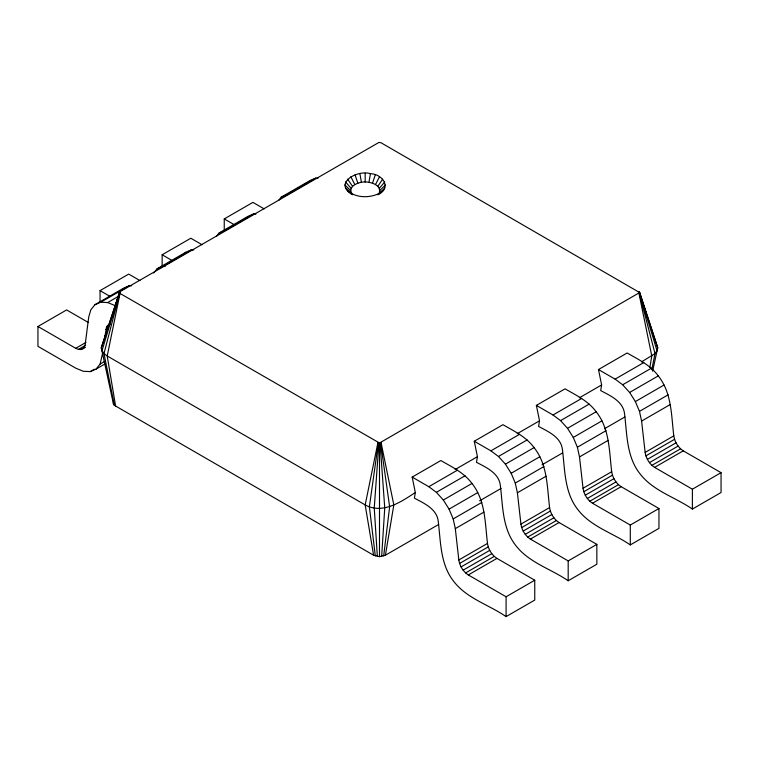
<?xml version="1.0" encoding="UTF-8"?>
<svg xmlns="http://www.w3.org/2000/svg" width="759" height="759" viewBox="0 0 759 759"><rect width="100%" height="100%" fill="white"/><g stroke="black" fill="none" stroke-linecap="round" stroke-linejoin="round"><path stroke-width="1.14" d="M381.663 556.47L384.747 507.951L380.06 442.696L639.619 292.557L381.027 142.749L378.94 142.426L120.017 291.674L101.279 347.717L113.48 404.13L114.315 405.287L373.589 555.218L379.5 556.632L385.411 555.218L438.636 524.488M119.457 292.234L120.017 293.448L378.94 442.696L374.253 507.951L377.337 556.47M383.674 555.986L389.633 506.784L380.582 442.573M102.826 352.271L100.112 364.073L96.004 369.14L90.245 371.597L83.3 371.265L75.739 368.162L37.95 346.341L37.95 326.484L66.612 309.938L88.063 322.319M104.6 338.599L106.535 326.892L108.006 325.089L110.064 324.207M378.418 442.573L369.367 506.784L375.326 555.986M385.411 555.218L393.826 504.925L381.027 442.374M415.325 492.515L414.386 498.141C424.072 503.321 436.947 508.872 438.256 521.442C440.78 541.888 440.211 564.506 453.797 581.489C466.946 598.547 488.9 604.762 506.092 616.621L534.753 600.075L534.753 580.218L496.955 558.396C491.804 555.104 488.407 549.421 487.496 543.416C484.992 522.998 485.532 500.418 471.975 483.464C464.147 472.762 452.022 466.984 440.837 460.552L412.175 477.098L415.325 492.515C401.15 501.879 382.536 514.545 365.174 504.925L107.218 355.99L103.992 353.571L101.972 350.743L101.279 347.717L119.381 292.557M477.43 456.662L476.481 462.288C486.177 467.468 499.043 473.018 500.361 485.589C502.875 506.035 502.306 528.653 515.892 545.636C529.042 562.694 550.996 568.908 568.187 580.768L596.849 564.222L596.849 544.364L559.06 522.543C553.909 519.251 550.503 513.568 549.592 507.562C547.087 487.145 547.637 464.565 534.07 447.611C526.253 436.909 514.118 431.131 502.932 424.698L474.271 441.245L477.43 456.662L455.134 469.527M539.526 420.809L538.586 426.435C548.273 431.615 561.138 437.165 562.457 449.736C564.981 470.182 564.411 492.8 577.997 509.782C591.147 526.841 613.092 533.055 630.293 544.915L658.954 528.368L658.954 508.511L621.156 486.69C616.004 483.398 612.608 477.715 611.697 471.719C609.192 451.292 609.733 428.712 596.166 411.757C588.348 401.056 576.223 395.278 565.038 388.845L536.376 405.391L539.526 420.809L517.23 433.674M601.631 384.955L600.682 390.581C610.369 395.762 623.243 401.312 624.562 413.883C627.076 434.328 626.507 456.946 640.093 473.929C653.243 490.988 675.197 497.202 692.388 509.061L721.05 492.515L721.05 472.658L683.261 450.837C678.11 447.544 674.704 441.861 673.793 435.865C671.288 415.439 671.838 392.858 658.271 375.904C650.454 365.202 638.319 359.424 627.133 352.992L598.471 369.538L601.631 384.955L579.335 397.82M649.875 367.422L651.782 355.99L638.983 293.448M370.411 173.697C357.603 169.428 332.518 183.355 352.527 194.731C345.696 185.462 361.863 180.262 368.95 182.378L370.411 173.697C382.64 173.906 392.299 188.137 377.811 194.731L384.747 188.033M651.791 369.661L655.008 353.571L657.028 350.743L657.721 347.717L639.543 292.234M120.017 293.448L107.218 355.99L115.634 406.293M377.973 442.374L365.174 504.925L373.589 555.218M652.626 371.189L657.721 347.717L639.619 292.557M113.48 401.634L113.48 404.13M379.272 192.701C381.445 186.591 373.893 182.995 368.95 182.378M119.675 293.183L103.992 353.571L114.315 405.287M118.489 297.367L120.017 291.674M101.972 350.743L119.457 292.879M110.966 319.672L119.675 291.93M372.47 183.213L375.307 174.864M375.496 184.56L379.5 176.724M377.811 186.306L382.716 179.152M131.705 285.782L129.391 285.678L123.632 288.135L94.97 304.691L90.862 309.748L88.737 316.996L85.207 344.254L84.448 346.844L82.978 348.656L80.919 349.529L78.443 349.415L75.739 348.305L37.95 326.484M153.641 273.05L157.066 268.838L185.727 252.282L191.486 249.825L193.801 249.929M184.361 253.971L185.727 252.282M216.429 236.353L219.171 232.985L247.832 216.429L253.591 213.972L255.906 214.076M278.525 200.499L281.266 197.131L309.928 180.576L315.687 178.118L318.002 178.223M379.272 188.336L384.747 181.97M379.766 190.518L385.439 184.997M377.897 194.551L382.716 190.851M100.046 302.31L100.046 290.631L128.707 274.084L139.95 280.574M162.151 266.456L162.151 254.777L190.813 238.231L202.046 244.721M224.247 230.603L224.247 218.924L252.908 202.378L264.151 208.867M94.97 304.691L100.729 302.224L129.391 285.678M157.066 268.838L162.834 266.371L191.486 249.825M253.591 213.972L224.93 230.518L219.171 232.985M315.687 178.118L287.025 194.665L281.266 197.131M100.729 302.224L107.674 302.556L118.935 296.057M106.535 326.892L108.584 325.715M105.776 329.482L107.825 328.305M75.739 348.305L85.976 342.394M78.443 349.415L85.606 345.279M80.919 349.529L85.017 347.167M82.978 348.656L85.027 347.47M100.112 364.073L104.211 361.711M90.245 371.597L94.344 369.235M96.004 369.14L105.216 363.817M641.545 361.901L655.008 353.571L639.325 293.183M412.175 477.098L428.807 486.699L457.468 470.153M474.271 441.245L490.902 450.846L519.564 434.3M536.376 405.391L553.007 414.993L581.669 398.447M598.471 369.538L615.103 379.139L643.765 362.593M428.807 486.699L436.368 492.325L465.03 475.779M490.902 450.846L498.464 456.472L527.125 439.926M553.007 414.993L560.569 420.619L589.231 404.073M615.103 379.139L622.665 384.766L651.326 368.219M436.368 492.325L443.313 500.01L471.975 483.464M498.464 456.472L505.409 464.157L534.07 447.611M560.569 420.619L567.514 428.304L596.166 411.757M622.665 384.766L629.609 392.45L658.271 375.904M534.753 580.218L506.092 596.764L468.294 574.942C463.142 571.65 459.745 565.967 458.834 559.971L455.305 528.634L453.18 518.928L449.072 509.128L477.734 492.582M596.849 544.364L568.187 560.91L530.399 539.089C525.247 535.797 521.841 530.114 520.93 524.118L517.401 492.781L515.276 483.075L511.168 473.274L539.829 456.728M658.954 508.511L630.293 525.057L592.494 503.236C587.343 499.944 583.946 494.261 583.035 488.265L579.506 456.927L577.381 447.222L573.273 437.421L601.934 420.875M721.05 472.658L692.388 489.204L654.6 467.383C649.448 464.091 646.042 458.417 645.131 452.411L641.602 421.074L639.476 411.369L635.368 401.568L664.03 385.022M479.584 500.845L501.082 488.435M542.021 464.793L562.495 452.981M604.468 428.75L624.932 416.928M453.18 518.928L481.842 502.382M515.276 483.075L543.937 466.529M577.381 447.222L606.043 430.676M639.476 411.369L668.138 394.822M455.305 528.634L483.967 512.078M517.401 492.781L546.063 476.225M579.506 456.927L608.168 440.372M641.602 421.074L670.263 404.519M458.834 559.971L487.496 543.416M520.93 524.118L549.592 507.562M583.035 488.265L611.697 471.719M645.131 452.411L673.793 435.865M459.593 563.434L488.255 546.888M521.689 527.581L550.351 511.035M583.794 491.728L612.456 475.181M645.89 455.874L674.552 439.328M461.055 566.935L489.716 550.389M523.16 531.082L551.821 514.536M585.255 495.229L613.917 478.682M647.361 459.375L676.022 442.829M463.113 570.189L491.775 553.643M525.219 534.336L553.88 517.79M587.314 498.483L615.976 481.937M649.419 462.629L678.081 446.083M465.599 572.931L494.261 556.385M527.695 537.078L556.356 520.532M589.8 501.225L618.462 484.678M651.896 465.371L680.557 448.825M468.294 574.942L496.955 558.396M530.399 539.089L559.06 522.543M592.494 503.236L621.156 486.69M654.6 467.383L683.261 450.837M379.5 193.27C369.624 198.241 356.351 198.118 347.622 190.851M378.94 442.696L380.06 442.696M162.834 266.371L165.139 266.485M107.674 302.556L115.235 305.659M224.247 218.924L234.465 224.825M162.151 254.777L172.369 260.679M100.046 290.631L110.264 296.532M350.838 193.27L352.442 194.551M345.592 188.033L351.066 192.701M344.899 184.997L350.573 190.518M345.592 181.97L351.066 188.336M347.622 179.152L352.527 186.306M629.609 392.45L635.368 401.568M567.514 428.304L573.273 437.421M505.409 464.157L511.168 473.274M443.313 500.01L449.072 509.128M350.838 176.724L354.851 184.56M355.032 174.864L357.868 183.213M639.325 291.93L648.034 319.672M639.543 292.879L657.028 350.743M638.983 291.674L640.511 297.367M359.927 173.697L361.388 182.378M692.388 489.204L692.388 509.061M630.293 525.057L630.293 544.915M568.187 560.91L568.187 580.768M506.092 596.764L506.092 616.621M379.5 442.734L379.5 556.632M365.174 173.299L365.174 182.084"/></g></svg>
